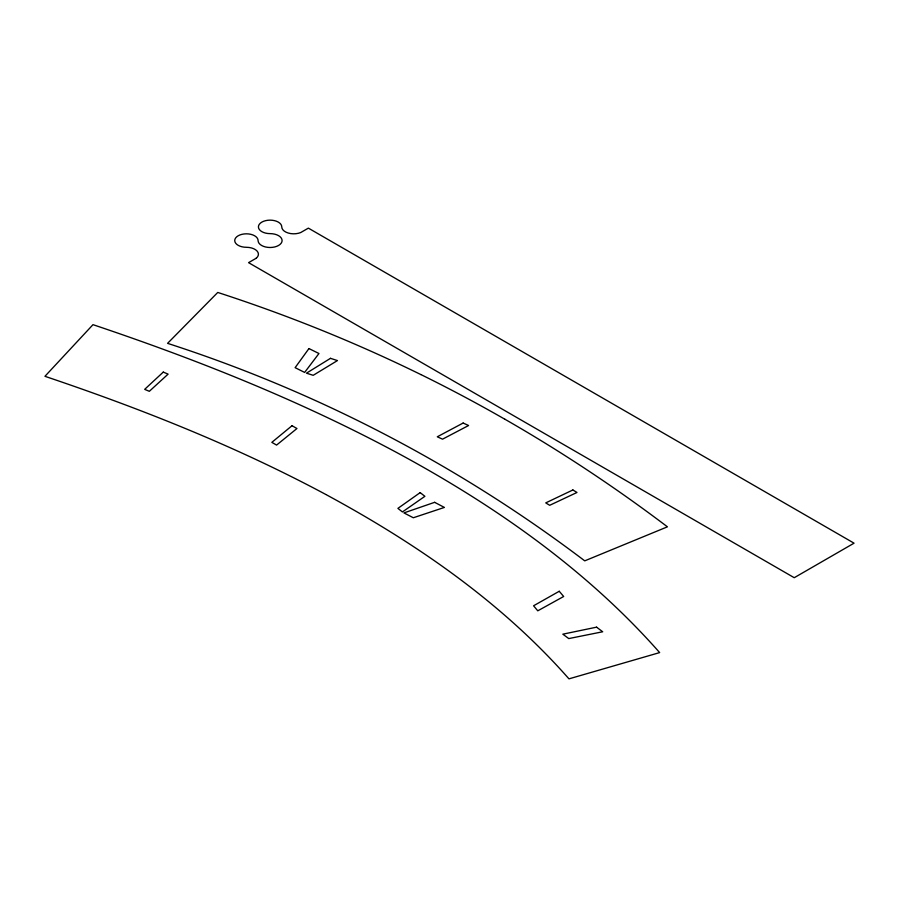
<?xml version="1.0" encoding="UTF-8"?>
<svg xmlns="http://www.w3.org/2000/svg" width="899" height="899" viewBox="0 0 899 899"><rect width="100%" height="100%" fill="white"/><g stroke="black" fill="none" stroke-linecap="round" stroke-linejoin="round"><path stroke-width="1.35" d="M420.912 374.602C355.285 342.373 287.298 315.021 217.76 292.445L167.574 343.351C317.527 391.795 459.153 465.626 584.732 560.852L667.429 526.825C615.59 487.595 561.324 451.568 504.923 419.249M325.786 494.45C236.111 446.421 141.255 408.764 44.95 376.31L92.99 324.663C197.083 359.611 299.524 400.426 396.403 452.366C493.72 504.788 586.249 569.269 659.652 652.595L568.966 678.857C501.372 601.959 415.675 543.075 326.09 494.619M420.934 374.58A1485.71 857.77 0 0 1 504.901 419.26M308.941 348.565L295.119 367.669L304.637 372.422L318.954 353.509L308.941 348.565M163.27 372.096L144.683 389.346L149.324 391.312L168.102 374.13L163.27 372.096M292.029 425.71L271.846 442.353L276.577 445.084L296.951 428.52L292.029 425.71M420.159 492.618L397.909 508.373L402.426 511.947L424.89 496.315L420.159 492.618M330.495 358.33L306.469 373.175L313.2 375.31L337.451 360.578L330.495 358.33M256.204 258.249L248.562 262.654L794.244 577.709L854.05 543.176L308.368 228.132L300.727 232.538A12.013 6.934 0 0 1 288.264 233.043A12.013 6.934 0 0 1 281.758 226.885A11.676 6.742 0 0 0 270.093 220.143A11.676 6.742 0 0 0 258.418 226.885A11.676 6.742 0 0 0 270.093 233.628A12.013 6.934 0 0 1 282.095 240.561A12.013 6.934 0 0 1 270.093 247.495A12.013 6.934 0 0 1 258.08 240.561A11.676 6.742 0 0 0 246.405 233.819A11.676 6.742 0 0 0 234.729 240.561A11.676 6.742 0 0 0 246.405 247.292A12.013 6.934 0 0 1 257.08 251.046A12.013 6.934 0 0 1 256.204 258.249M559.245 591.272L533.579 605.78L537.771 610.814L563.673 596.486L559.245 591.272M463.142 423.036L437.274 436.802L442.555 439.162L468.593 425.508L463.142 423.036M572.888 489.966L545.738 502.889L549.705 505.294L576.978 492.472L572.888 489.966M434.633 502.327L403.943 512.913L413.315 517.757L444.398 507.429L434.633 502.327M596.576 627.165L562.841 634.177L568.764 638.582L602.69 631.772L596.576 627.165"/></g></svg>
